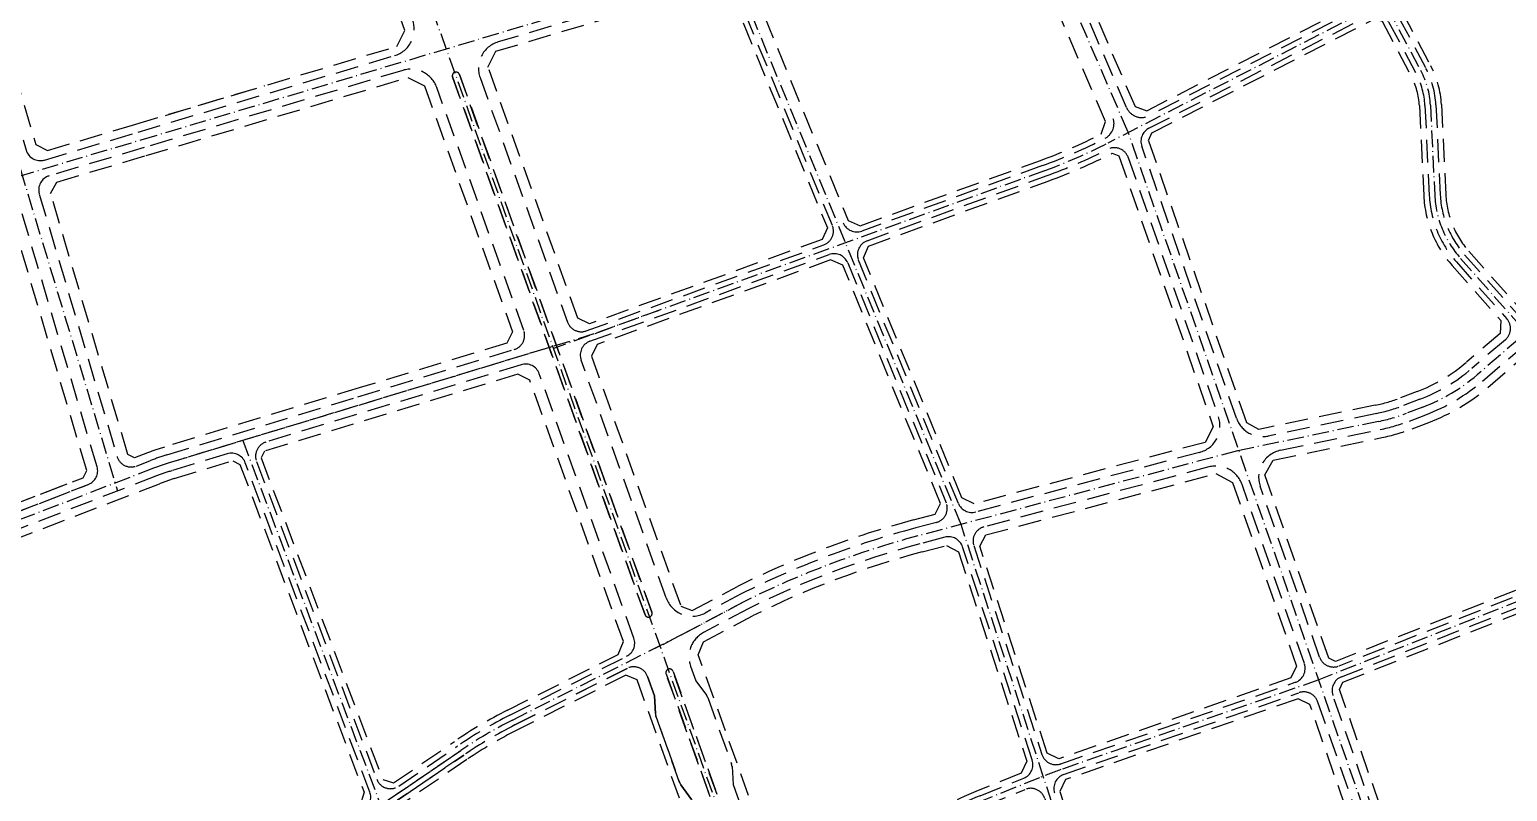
# Model space of a CAD drawing. Header units: metres. Extents: x 563124 to 573994, y 2062953 to 2068466.
# Drawn here: x 568630 to 569435, y 2065334 to 2065749 of the extents above; entities that cross this region are included whole.
import ezdxf

# ---------------------------------------------------------------- set-up
doc = ezdxf.new("R2010")
doc.units = ezdxf.units.M
doc.linetypes.add('ACAD_ISO10W100', pattern=[18.5, 12, -3, 0.5, -3])
doc.linetypes.add('HIDDEN', pattern=[0.375, 0.25, -0.125])
for name, color, linetype in [('LogDg phu', 7, 'CONTINUOUS'), ('TimDg', 222, 'CONTINUOUS'), ('ViaHeSphu', 32, 'CONTINUOUS')]:
    doc.layers.add(name, color=color, linetype=linetype)

msp = doc.modelspace()

# ---------------------------------------------------------------- linework, layer by layer
at = {"layer": 'LogDg phu', "linetype": 'HIDDEN', "ltscale": 50}
for points in [[(569192.0502627837, 2065837.157271221), (569269.2345381946, 2065877.421239193, 0.0298499754538502), (569279.9236367022, 2065883.835977634, -0.4189481027751877), (569291.1159102684, 2065881.645420722), (569339.2923621379, 2065808.758508088), (569359.458008459, 2065773.199245731, -0.4266654528362219), (569356.1475204625, 2065762.133229518), (569239.8277778812, 2065702.526162964, -0.4336485167017452), (569227.4608540828, 2065706.967634613), (569177.8455844615, 2065821.858759085, -0.4138731726356388), (569182.0098145227, 2065832.371152402, 0.0180039543683363), (569192.0502627757, 2065837.157271217)], [(569019.9074318107, 2065773.713235757, -0.4437023780836693), (569025.02231802, 2065784.416900045, -6.63623e-11), (569047.4291176735, 2065791.098631085), (569159.2379514412, 2065824.440142006, -0.3801026895779687), (569168.8685031647, 2065819.945406513, 5.9294e-12), (569219.9047619546, 2065701.763782069, -0.3951871123396745), (569215.7427107154, 2065690.184016377, -0.0313092882814378), (569181.6700980054, 2065675.356711146), (569083.2107941489, 2065639.65561468, -0.4020885647163571), (569073.0827381212, 2065644.13919963, -4.83118e-11), (569019.9074318107, 2065773.713235757, -13.55087923959018)], [(568875.2496930471, 2065723.261161469), (568922.8945894036, 2065590.071751968, 0.4154779374119224), (568933.154182519, 2065585.245463888), (569062.5105602304, 2065632.149761803, 0.4264434146488366), (569067.1845309965, 2065642.707884002), (569013.5218193661, 2065773.46959687, 0.3853270800991385), (569003.8346787808, 2065778.09872391), (568885.086736725, 2065742.687963641, 0.4300405153922167), (568875.2496930471, 2065723.261161468)], [(569375.6863038553, 2065756.29837356), (569390.5907974052, 2065728.214814911, -0.1104115437118851), (569396.0209788757, 2065708.439441654), (569398.3798168169, 2065659.391669314, 0.171019401397399), (569411.6685062285, 2065626.768509199), (569439.3752689315, 2065595.531551084, 0.4094802547399802), (569450.5711687573, 2065594.770029933), (569485.0740635889, 2065624.389748905, -0.0202823252057213), (569494.9038987628, 2065632.158807353), (569564.4745329758, 2065682.699988599, 0.4132559171088797), (569567.8227341697, 2065703.612131744), (569522.743018895, 2065766.093730327, 0.000277777778401)], [(569239.683550229, 2065695.710336047), (569359.5287773972, 2065757.124007309, -0.4100112306218295), (569370.2436522094, 2065753.754690451), (569385.2909387603, 2065725.402076327, -0.1104115437117371), (569390.0279055748, 2065708.151218805), (569392.386743516, 2065659.103446465, 0.1710194013976294), (569407.1798128609, 2065622.787098412), (569434.6483721132, 2065591.81869391, -0.4190906567655528), (569433.8717810211, 2065580.4378103), (569415.5438254385, 2065564.717648432, -0.0865460035562136), (569387.3359728747, 2065547.950803651), (569378.3497066861, 2065544.531029355, -0.0395534469325565), (569363.870592029, 2065540.295812317), (569304.576157927, 2065527.936265361, -0.3768486838170135), (569287.3478339826, 2065537.692855963), (569235.7759692936, 2065685.962545221, -0.3741157176350312), (569239.683550229, 2065695.710336047)], [(568692.1717588706, 2065685.160511331), (568692.1717588706, 2065685.160511331), (568640.4931756993, 2065669.749903896, 0.413672784196181), (568635.1086985411, 2065659.811542352), (568677.4704014026, 2065516.790088957, 0.4377782811015861), (568688.0170542547, 2065511.596912842), (568695.6873704614, 2065514.552007531, -0.0182556473241862), (568704.6267902395, 2065517.626284539), (568808.7392546744, 2065549.23116381), (568893.8596297592, 2065575.070713308, 0.4285842667309093), (568899.0683738865, 2065585.420337523), (568851.6731077497, 2065717.911915688, 0.3985617739043312), (568833.2630871139, 2065727.234097256), (568692.1717588706, 2065685.160511331)], [(568860.2727871137, 2065723.565075642, -1.014096033187563), (568864.0193068814, 2065724.964744171), (568968.862238403, 2065431.880506248, -0.97992395435946), (568965.1248676542, 2065430.457438393), (568860.2350803553, 2065723.670482607), (568965.1248676578, 2065430.457438402, 0.9799239543624277), (568968.8622452057, 2065431.880487251), (568864.0193068833, 2065724.964744172, 1.014096033118823), (568860.2727871162, 2065723.565075642)], [(569183.715379976, 2065669.716070964, 0.0301758046713161), (569217.2531534327, 2065684.220378811, -0.4539635373298844), (569228.4216593854, 2065679.710633114), (569277.5585937479, 2065538.441395851, -0.4361854591147686), (569267.2517756989, 2065519.018933572), (569145.2948633718, 2065486.53584041, -0.3768809592605792), (569135.8348420465, 2065491.229062479), (569081.442450271, 2065623.768811208, -0.4264434146762403), (569086.1164210378, 2065634.326933406), (569183.7153799827, 2065669.716070967)], [(568605.2531089087, 2065479.71096593), (568661.8056865828, 2065501.498623368, 0.3910350617328047), (568666.600242424, 2065511.235731242), (568623.6174766811, 2065656.354015266, 0.4147545474126848), (568613.6607451465, 2065661.748445051), (568520.8919540672, 2065634.084694742, 0.4164530935927754), (568515.529375593, 2065624.073666547), (568528.7411238832, 2065580.974045338, -0.0555577944880617), (568534.0593437104, 2065552.780882445), (568536.0967874781, 2065525.825664311)], [(569112.5939460555, 2065477.825986057, 0.0504620427039611), (569017.5723998446, 2065441.935415599), (568997.8428730362, 2065431.476935482, -0.4570150156688612), (568976.6939761646, 2065439.67770975), (568930.3047134972, 2065569.357045299, -0.4129503167359843), (568935.1102213501, 2065579.572464368), (569065.4161871176, 2065626.82108053, -0.4020885647910779), (569075.544243146, 2065622.337495579), (569129.1995623537, 2065491.593796072, -0.4525583976950925), (569123.8575568846, 2065480.826036755), (569112.5939460555, 2065477.825986057)], [(569343.1515216001, 2065402.590613377, -0.4260816199459815), (569332.6647308546, 2065407.406269317), (569300.2678358214, 2065500.547705805, -0.4525924478881951), (569311.3744277051, 2065520.159880866), (569365.7071116469, 2065531.485182618, 0.0395534469326256), (569381.5507501987, 2065536.119530058), (569390.5370163872, 2065539.539304354, 0.0865460035566447), (569421.4032006061, 2065557.886270632), (569440.0224257666, 2065573.856259677, -0.4059787279545801), (569451.1538407493, 2065573.161386762), (569485.2598913468, 2065535.594801801, -0.1050919412274566), (569493.844328441, 2065520.867239083), (569501.6323185632, 2065497.23353631, 0.0647225283447732), (569508.2154296724, 2065483.5210952), (569511.1264634894, 2065479.047253748, -0.474623241587188), (569507.3518083848, 2065467.240335844), (569343.1515216007, 2065402.590613377)], [(568863.0396792397, 2065359.006934383, -0.0327249030052873), (568891.5381772553, 2065375.807702686), (568955.1271447437, 2065407.889859449, 0.3784233585354989), (568959.0561601811, 2065417.726870964), (568907.498933343, 2065561.853044451, 0.3999874187060422), (568897.6425765024, 2065566.813537677), (568758.6228292312, 2065524.612036137, 0.433885603565989), (568753.4634661154, 2065514.12816589), (568818.943360274, 2065340.911555172, 0.4853668893470463), (568830.9312030692, 2065337.129170266), (568863.0396792646, 2065359.0069344)], [(568907.498933346, 2065561.853044456, 0.3999874186819514), (568897.6425765061, 2065566.813537681), (568758.6228292385, 2065524.612036141, 0.4338856035617422), (568753.4634661234, 2065514.128165894), (568818.9433602826, 2065340.91155518, 0.4853668893055231), (568830.9312030778, 2065337.129170276), (568863.039679272, 2065359.006934409, -0.03272490298965186), (568891.5381772617, 2065375.807702695), (568955.1271447486, 2065407.889859458, 0.3784233585446296), (568959.0561601854, 2065417.726870974), (568907.4989333465, 2065561.853044455)], [(568623.1940083295, 2065106.920177645, 0.3425493975170989), (568632.4095848881, 2065103.556016557), (568638.9280081717, 2065105.644215787, 0.1088463308514001), (568648.9702729397, 2065111.485903274), (568668.7595018612, 2065129.690019228, 0.1430763557281451), (568704.386380614, 2065188.739539444), (568704.4741280768, 2065189.071195583, -0.0735319009622641), (568719.1319539564, 2065223.220421675), (568744.9903676976, 2065265.184712668, -0.1054979762047793), (568781.6085444365, 2065303.522172371), (568812.2289638123, 2065324.386018686, 0.3464686835225794), (568815.207459961, 2065333.826026643), (568747.3314867293, 2065513.38108219, 0.3948114096490604), (568737.5245109008, 2065518.207329383), (568707.2410723998, 2065509.014343481, 0.01825564732401501), (568698.9229250395, 2065506.153722791), (568545.6174651426, 2065447.090688335, 0.3309734421380801)], [(569191.6421671647, 2065349.265683083), (569319.4255194818, 2065393.723875904, 0.4141890617606929), (569324.3527091241, 2065403.907789439), (569290.4064243879, 2065501.503738696, 0.3925778090193718), (569272.3783266089, 2065511.070616516), (569149.7753431953, 2065478.415443011, 0.430505729305073), (569144.2294898529, 2065468.201792021), (569181.4085179832, 2065354.338280467, 0.4198515085399014), (569191.6421671652, 2065349.265683083)], [(569013.0616933752, 2065338.013205248), (569034.6932335065, 2065277.543096653, 0.4774991481907859), (569046.4391794202, 2065273.437125482), (569109.3571552119, 2065312.419094793, -0.04257815116807601), (569147.7127023218, 2065331.882083981), (569171.4558383706, 2065341.488785726, 0.3941842347099996), (569176.0601278362, 2065351.387913177), (569138.1478124328, 2065467.497171006, 0.3981069484947133), (569128.4839432342, 2065472.744501402), (569114.9103299745, 2065469.129184028, 0.0504043748090772), (569021.6859776601, 2065433.929685688), (568997.06532497, 2065420.878454955, 0.3726694498622337), (568989.9671575265, 2065402.573060082), (568992.8524521478, 2065394.507333924), (568998.6100685257, 2065386.692907199, -0.0729934229140589), (568999.2925393572, 2065385.411143065), (569012.2462388384, 2065349.199592263, -0.0724502957588906), (569012.5310409612, 2065347.786568465), (569013.0616933752, 2065338.013205248)], [(569558.7620839478, 2065418.16803527), (569597.8114469284, 2065347.6363989, -0.1582836111730598), (569598.5174394257, 2065343.99830814), (569585.687241741, 2065239.604862068, -0.3714465587643621), (569577.9541665118, 2065232.583421224), (569476.1899410984, 2065229.947087559, 0.0049309322413803), (569466.4528857663, 2065229.59871971), (569402.0137684811, 2065225.760412209, -0.3357108800661105), (569393.9821150801, 2065231.118102112), (569339.8980468488, 2065386.610404744, -0.4024442724924523), (569344.5232112117, 2065396.682372395), (569514.3819306858, 2065463.559960039, -0.3217915584334239), (569523.4285304311, 2065461.273391193), (569554.2359598591, 2065424.73998283, -0.0487727119723672), (569558.7620839495, 2065418.168035266)], [(568866.4181842568, 2065354.048537077), (568830.3039545314, 2065329.4413712, 0.3803277114108963), (568827.7165519185, 2065319.128491515, 0.0615989602674226), (568837.5461985196, 2065304.88596749), (568881.9256106846, 2065255.008643181, -0.0378151895262119), (568889.0700512003, 2065245.640584822), (568916.4498662306, 2065203.478230719, 0.4104063547277962), (568927.4286170676, 2065201.069700667), (568956.3453831624, 2065219.317310416, -0.0062947075979167), (568959.0922927198, 2065221.002744055), (569011.4106934811, 2065252.204269012, 0.3584082091611289), (569014.8455931525, 2065261.769733854), (568990.4633696163, 2065329.929268291), (568984.6745729928, 2065337.821673101, -0.0724502957704836), (568983.9985022326, 2065339.094731164), (568971.0448027496, 2065375.306281965, -0.0729934229411216), (568970.7594264611, 2065376.730095895), (568970.2541284527, 2065386.423396811), (568966.5232926016, 2065396.852799788, 0.4509330443482594), (568955.387207071, 2065401.300680315), (568894.2408285289, 2065370.450868164, 0.0327249030052873), (568866.4181842336, 2065354.048537061)], [(568970.2541284511, 2065386.423396837), (568970.7594264601, 2065376.730095916, 0.07299342397281199), (568971.0448027498, 2065375.306281966), (568983.9985022293, 2065339.094731169, 0.07245029576896565), (568984.6745729893, 2065337.821673106), (568990.4633696488, 2065329.929268247), (569014.8455931573, 2065261.769733867, -0.3584082091842581), (569011.4106934865, 2065252.204269026), (568959.0922927266, 2065221.002744069, 0.006294707580571556), (568956.3453831683, 2065219.317310429), (568927.4286170754, 2065201.069700682, -0.4104063547400462), (568916.4498662385, 2065203.478230733), (568889.0700512087, 2065245.640584834, 0.03781518952559415), (568881.9256106993, 2065255.008643186), (568837.5461985283, 2065304.8859675, -0.06159896025543438), (568827.7165519246, 2065319.12849153, -0.3803277114263744), (568830.3039545408, 2065329.441371209), (568866.4181842643, 2065354.048537086, -0.03272490298966331), (568894.2408285469, 2065370.450868179), (568955.3872070757, 2065401.300680324, -0.4509330443386538), (568966.5232926056, 2065396.852799799), (568970.2541284511, 2065386.423396837)], [(568977.8224544773, 2065400.894768287, 0.4142135623087624), (568976.6129718019, 2065398.338017982), (569063.7454554747, 2065154.762631411, 0.9999999998902708), (569067.5116884559, 2065156.109899041), (568980.3792047829, 2065399.685285612, 0.4142135623089294), (568977.8224544737, 2065400.894768278, -0.4142135623090192), (568980.3792047789, 2065399.685285602), (569067.5116884508, 2065156.109899024, -0.9999999999353676), (569063.7454554694, 2065154.762631394), (568976.6129717976, 2065398.338017972, -0.4142135623351905), (568977.8224544732, 2065400.894768278)], [(569321.395372286, 2065388.056452918, -0.4142380634099668), (569331.580137752, 2065383.128851094), (569383.1622198786, 2065234.829786588, -0.4973300209394168), (569376.0819181709, 2065224.215784974), (569323.4503500772, 2065221.080792579, 0.0425548297228617), (569288.8136100528, 2065216.038783409), (569238.127605999, 2065204.191774423, -0.3892440461239455), (569228.7019527645, 2065209.498653704), (569188.2384690605, 2065333.421052326, -0.4085980033621207), (569193.2145424196, 2065343.459970303), (569321.3953722864, 2065388.056452918)], [(569112.5172017848, 2065307.318692294, -0.0425781511680925), (569149.9631311756, 2065326.320108616), (569172.2996099315, 2065335.357663258, -0.434530638209386), (569182.9050430065, 2065330.4248564), (569222.4096057689, 2065209.439223782, -0.4396318671164587), (569216.6255364625, 2065199.166023907), (569189.1962179815, 2065192.754877702, 0.0688416462778135), (569136.4994870704, 2065172.492721853), (569098.3023915229, 2065151.399619491, -0.4621970084945883), (569076.9277338323, 2065159.478233698), (569042.2715926414, 2065256.358095629, -0.3536386822622415), (569045.5907476959, 2065265.853197791), (569112.5172017986, 2065307.318692302)]]:
    msp.add_lwpolyline(points, format="xyb", dxfattribs=at)
for points in [[(568814.2170566746, 2065813.711995826, -0.0729934250276976), (568813.9316803836, 2065815.135809797), (568813.4263824229, 2065824.829110563), (568806.6403745518, 2065843.799125199, 0.3971729731368196), (568796.8584910865, 2065848.781831429), (568725.319584507, 2065827.821934766), (568603.6525328418, 2065792.175194381, 0.4165873391289663), (568598.2430602012, 2065782.186495294), (568610.0294409897, 2065743.13287806), (568627.9589634978, 2065683.724377751, 0.4132466767950395), (568637.9038955667, 2065678.369414183), (568689.0455728776, 2065693.619920317), (568828.6810706705, 2065735.25937149, 0.4300405157134843), (568838.5181143456, 2065754.686173677), (568833.6356235412, 2065768.334982152), (568827.8468269178, 2065776.227386962, -0.0724502957837017), (568827.1707561573, 2065777.500445025)], [(568547.7170409606, 2065457.54440535), (568661.8056865929, 2065501.498623371, 0.3910350617328047), (568666.6002424338, 2065511.235731244), (568623.6174766904, 2065656.354015264, 0.4147545474126847), (568613.6607451556, 2065661.748445048), (568520.8916681297, 2065634.084609469, 0.4164266947877371), (568515.5292520613, 2065624.074069571), (568528.7411238955, 2065580.974045337, -0.05555779448806172), (568534.0593437229, 2065552.780882444), (568540.9337329335, 2065461.833262872, 0.5026595848670914)]]:
    msp.add_lwpolyline(points, format="xyb", close=True, dxfattribs=at)
at = {"layer": 'TimDg', "linetype": 'ACAD_ISO10W100', "ltscale": 0.75}
for points in [[(569091.2426362742, 2064877.603168339), (569098.0833245073, 2065004.258577522, 0.1155759311696503), (569076.6612234834, 2065124.594927438), (568731.7585831989, 2066088.756516766), (568594.3423819309, 2066468.690270108), (568350.7433376566, 2067214.647222786), (568115.138804305, 2067803.004418648)], [(569091.2426362744, 2064877.603168339), (569098.0833245076, 2065004.258577523, 0.1155759311696503), (569076.6612234836, 2065124.594927438), (568731.7585831991, 2066088.756516766), (568594.3423819311, 2066468.690270109), (568350.7433376568, 2067214.647222786), (568115.1388043052, 2067803.004418648)], [(569143.7455655434, 2066144.844000096), (569195.6667580259, 2066042.07776386, 0.02618506051799402), (569203.4704411837, 2066028.454216297), (569250.573888101, 2065955.376151541), (569290.4312556754, 2065888.42342282, 0.01177333034304831), (569294.1860646405, 2065882.441144848), (569341.8514781834, 2065810.327390145), (569369.3529598563, 2065761.832420709), (569387.9408680827, 2065726.808445619, -0.110411543711766), (569393.0244422252, 2065708.295330229), (569395.3832801665, 2065659.247557889, 0.1710194013973222), (569409.4241595446, 2065624.777803805), (569455.2684863821, 2065573.092324252), (569487.4810468778, 2065537.611350364, -0.1050919412276144), (569496.6936135154, 2065521.806161106), (569504.4816036376, 2065498.172458333, 0.06472252834494165), (569510.7299802834, 2065485.157259991), (569522.6147514093, 2065466.892071385), (569556.529379816, 2065426.673948936, -0.04877271195609806), (569561.3866837169, 2065419.621127164), (569601.8515131661, 2065346.53285072)], [(569278.834998483, 2065059.656135766), (569264.5269734287, 2065093.529310778, -0.0210175178208976), (569255.7019476439, 2065117.14407809), (569137.3027724003, 2065479.750271323), (568925.3131514108, 2065996.312426096), (568861.4377770493, 2066131.22724045)], [(568224.6297189047, 2065550.434805205), (568690.6807987861, 2065689.411728227), (569163.4571935057, 2065830.394142556, 0.04779126320281171), (569189.9689631507, 2065841.147032096), (569267.1532385624, 2065881.411000068, 0.04667288304413944), (569282.7952716611, 2065891.527845013), (569302.762458096, 2065907.262004161, -0.08494400423705069), (569332.4008916438, 2065923.37284043), (569436.4645401516, 2065958.833511514), (569480.1046780173, 2065972.203622438, 0.05581977569525856), (569520.9532285862, 2065989.90020912), (569558.9701881188, 2066011.684429851), (569577.9903611438, 2066023.764875238, 0.04351131585312356), (569593.4458342672, 2066035.583225533), (569606.6416385947, 2066047.62715201, -0.0351499840612001), (569617.3600985807, 2066055.688475423), (569692.6588285115, 2066104.135367295)], [(569392.9995448957, 2065220.245184635), (569228.6903137965, 2065692.636066509, 0.0182318454471012), (569228.1614312485, 2065693.994827301), (569110.1214768153, 2065967.332918533, 0.008029440871635), (569106.1601824805, 2065976.115614194), (569091.9033961971, 2066006.4168359, 0.0157448830146864), (569083.3275481635, 2066023.247041987), (569046.1840433378, 2066090.796183905)], [(569392.9995448958, 2065220.245184635), (569228.6903137965, 2065692.636066509, 0.01823184544710117), (569228.1614312486, 2065693.994827301), (569110.1214768154, 2065967.332918533, 0.008029440871635039), (569106.1601824805, 2065976.115614194), (569091.9033961972, 2066006.4168359, 0.01574488301468638), (569083.3275481636, 2066023.247041987), (569046.1840433378, 2066090.796183904)], [(569484.5444329112, 2065818.822018711), (569471.8421395047, 2065811.17548021, -0.05827317264394392), (569429.5233985926, 2065791.999266678), (569422.4555583945, 2065789.742679932, 0.04146226260110204), (569391.8534098038, 2065777.09468957), (569369.6760539312, 2065765.695115176, -0.0003120765956559374), (569369.3428799092, 2065765.524120328), (569217.2435135354, 2065687.582088708, -0.03143486463200169), (569182.6927389962, 2065672.536391057), (568915.3295573366, 2065575.591172386)], [(569753.0223407272, 2065707.048640908), (569646.5930080825, 2065725.270998492), (569606.1186065164, 2065702.437216728), (569580.4993196776, 2065688.779440294), (569497.5487665103, 2065628.51811036, 0.02028232520590591), (569488.0052372153, 2065620.975335167), (569441.716922277, 2065581.238180159), (569418.4735130223, 2065561.301959532, -0.08654600355635964), (569388.936494631, 2065543.745054002), (569379.9502284424, 2065540.325279707, -0.0395534469327137), (569364.788851838, 2065535.890497467), (569287.9315069957, 2065519.870073681), (569113.752138015, 2065473.477585043, 0.05043340335599041), (569019.629303119, 2065437.932611268), (568973.3491131368, 2065413.399815757)], [(568972.2921449263, 2065596.245663692), (568937.2544558867, 2065583.541082405), (568705.9339313242, 2065513.320314011, 0.01825564732377857), (568697.3051477554, 2065510.352865163), (568438.5140241778, 2065410.650029666), (568234.8891510722, 2065371.053788285)], [(568914.9119154568, 2065576.758673621), (568705.9339313152, 2065513.320314008, 0.01825564732377857), (568697.3051477461, 2065510.35286516), (568606.8708861928, 2065475.511823558)], [(568914.9119154568, 2065576.758673621), (568705.9339313152, 2065513.320314008, 0.01825564732377857), (568697.3051477461, 2065510.35286516), (568606.8708861928, 2065475.511823558)], [(568745.9676097039, 2065525.473129515), (568821.4638516058, 2065325.759869247, 0.09168475830563823), (568835.3049528766, 2065302.89177142), (568879.6843650481, 2065253.014447103, -0.03781518952578408), (568886.5540193842, 2065244.006698688), (568923.4246048053, 2065187.229445928), (568985.0578771997, 2065081.970884872)], [(568745.9676097119, 2065525.473129519), (568821.4638516146, 2065325.759869257, 0.09168475830563823), (568835.3049528854, 2065302.89177143), (568879.6843650566, 2065253.014447115, -0.03781518952578408), (568886.5540193925, 2065244.0066987), (568923.4246048136, 2065187.229445942), (568985.057877208, 2065081.97088489)], [(568745.9676097039, 2065525.473129515), (568821.4638516058, 2065325.759869247, 0.09168475830563823), (568835.3049528766, 2065302.89177142), (568879.6843650481, 2065253.014447103, -0.03781518952578408), (568886.5540193842, 2065244.006698688), (568923.4246048053, 2065187.229445928), (568985.0578771997, 2065081.970884872)], [(568371.601827424, 2065019.764202372), (568412.0970377878, 2065045.815281193, -0.02746300021335172), (568419.2547919198, 2065049.882682593), (568456.1143355091, 2065068.229028135), (568498.6638918296, 2065087.208213396, -0.04835305586537945), (568526.1118967035, 2065096.393610292), (568543.644553991, 2065100.430428341, -0.09111304374449423), (568588.781114681, 2065102.443830553), (568623.7193438966, 2065097.621887637), (568639.8432512439, 2065102.787236592, 0.1088463308508914), (568651.001323208, 2065109.278000466), (568670.7905521296, 2065127.482116421, 0.1430763557278476), (568707.2865911687, 2065187.972220254), (568707.3743386331, 2065188.303876401, -0.07353190096252527), (568721.6859984397, 2065221.64661839), (568747.5444121809, 2065263.610909384, -0.1054979762046822), (568783.2977969325, 2065301.042973709), (568864.7289317682, 2065356.527735747, -0.03272490298972332), (568892.8895029043, 2065373.129285437), (568985.9922164931, 2065420.101833829), (569019.6288456204, 2065437.932368759)], [(568790.8779938074, 2065306.207895215), (568864.7289317609, 2065356.527735738, -0.03272490298972332), (568892.8895028977, 2065373.129285428), (568973.2511521571, 2065413.673661773)], [(568790.8779938074, 2065306.207895215), (568864.7289317609, 2065356.527735738, -0.03272490298972332), (568892.8895028977, 2065373.129285428), (568973.2511521571, 2065413.673661773)], [(569332.2163173067, 2065394.997645539), (569191.6702050659, 2065346.099052374, 0.01241428765450631), (569180.0519583515, 2065341.730598454), (569148.8379167488, 2065329.101096299, 0.0425781511439827), (569110.9371785127, 2065309.868893552), (569028.627161325, 2065258.872234432)]]:
    msp.add_lwpolyline(points, format="xyb", dxfattribs=at)
for points in [[(568528.6621022664, 2065991.972879244), (568677.7450399704, 2065497.994651638)], [(569520.2932366574, 2065469.111542302), (569332.1969360248, 2065395.053366942)]]:
    msp.add_lwpolyline(points, dxfattribs=at)
at = {"layer": 'ViaHeSphu', "linetype": 'HIDDEN', "ltscale": 50}
for points in [[(569232.1114577221, 2065707.54903124), (569238.5435171861, 2065705.239013792), (569356.751720548, 2065765.813806073), (569357.9416906962, 2065769.791536536), (569336.7332460927, 2065807.18962603), (569289.3307904685, 2065878.905547557), (569282.5150776454, 2065880.156584626, -0.0299886617532021), (569271.3158378326, 2065873.431478321), (569194.1315624164, 2065833.167510346, -0.0156384497265435), (569185.1759151935, 2065828.846398761), (569182.557883078, 2065822.297292328)], [(569165.486547959, 2065816.426276279), (569158.7127630617, 2065819.587712121), (569048.6269049584, 2065786.759994341), (569025.9491436997, 2065779.997462266), (569023.0559393001, 2065773.9429994), (569075.7807945949, 2065645.466592235), (569082.3796209691, 2065642.545360507), (569180.6474570232, 2065678.177031238, 0.0305591457876348), (569213.590761367, 2065692.454208341), (569216.0467796051, 2065699.346959534)], [(568693.252691951, 2065680.787033128), (568835.9369112939, 2065723.335616252), (568845.0027523079, 2065718.744995868), (568892.9480453226, 2065584.71583948), (568889.8477370562, 2065578.555616454), (568809.3294636116, 2065554.113103014), (568703.3196491639, 2065521.932255069, 0.01825564732380672), (568694.0695931772, 2065518.751149903), (568687.0653501793, 2065516.052669067), (568683.4139347269, 2065517.850627508), (568641.2886915007, 2065660.073746594), (568644.6602101033, 2065666.296703847)], [(568660.9470481739, 2065509.194950824), (568618.2894664276, 2065653.21534961), (568612.0779904632, 2065656.580647834), (568523.5896258772, 2065630.193325159), (568520.2635239189, 2065623.984054628), (568533.0435208299, 2065582.292901136, -0.05555779448770567), (568538.5465436635, 2065553.120053046), (568545.2455141591, 2065464.493209042), (568548.2710561411, 2065462.580260604), (568658.9996071309, 2065505.239956004)], [(568861.3504267758, 2065361.48613307, -0.03272490298961619), (568890.1868516192, 2065378.486119953), (568950.5560219934, 2065408.943811973), (568953.3359473222, 2065415.90386543), (568902.3862550027, 2065558.331700369), (568895.9177398684, 2065561.587165448), (568757.7818475877, 2065519.653971162), (568755.9720048899, 2065515.976355226), (568822.2267296135, 2065340.710053901), (568828.1267345869, 2065338.848493808)], [(568829.7115391246, 2065321.824264619, 0.06705420389351395), (568839.7874441713, 2065306.88016357), (568884.1668563418, 2065257.002839256, -0.03781518952560259), (568891.5860830253, 2065247.274470968), (568918.9306820518, 2065205.166346219), (568925.8823004474, 2065203.641292771), (568954.7443834208, 2065221.854395333, -0.006294707580495499), (568957.5556736715, 2065223.579331324), (569006.4857394494, 2065252.760129023), (569009.0959481057, 2065260.029004832), (568960.7771355112, 2065395.10232032), (568954.6290033138, 2065397.557954968), (568895.5921541892, 2065367.772450921, 0.03272490298981059), (568868.1074367603, 2065351.569338424), (568830.9208093933, 2065326.231472574)], [(569320.9648582286, 2065384.730283497), (569194.2893676304, 2065340.657536268), (569191.1316654565, 2065334.225528298), (569229.8703074985, 2065215.585584284), (569238.8593573882, 2065210.524523641), (569287.4480160794, 2065221.881313092, -0.0425548297228992), (569323.093593192, 2065227.070176899), (569372.9318237249, 2065230.03878451), (569377.6198023908, 2065237.066481236), (569327.3298041885, 2065381.650789971)]]:
    msp.add_lwpolyline(points, format="xyb", close=True, dxfattribs=at)
for points in [[(568687.7596269653, 2065697.932268066), (568829.8653761696, 2065740.30835079), (568834.2157275678, 2065748.899693753), (568801.3649445006, 2065840.732748979), (568794.8825462385, 2065844.034759918), (568726.4717335675, 2065823.991350915), (568607.6250265585, 2065789.170931973), (568604.2713766728, 2065782.978346204), (568615.9630311758, 2065744.238599358), (568633.2677710385, 2065686.900282457), (568639.5039132708, 2065683.542359293), (568685.8183026984, 2065697.353363144), (568758.0800227812, 2065718.90188349)], [(569190.5640780968, 2065352.066981561), (569184.3005573708, 2065355.146299862), (569147.4593257265, 2065467.975284806), (569150.7389072243, 2065474.015203055), (569276.1901940454, 2065507.429019126), (569285.2540097754, 2065502.619170703), (569320.1023755725, 2065402.429728283), (569317.0226244325, 2065396.064249867), (569190.5640780968, 2065352.066981561)]]:
    msp.add_lwpolyline(points, dxfattribs=at)
msp.add_lwpolyline([(569011.4990451648, 2065770.496721508), (569064.489757905, 2065641.372490668), (569061.687517311, 2065635.042455651), (568934.9315615881, 2065589.081064223), (568928.5469246698, 2065592.084506632), (568879.5520804562, 2065729.047641581), (568883.9024318543, 2065737.638984544), (569004.8092549846, 2065773.693525388)], close=True, dxfattribs=at)
for points in [[(569376.7491849298, 2065548.736779004, -0.0395534469329399), (569362.9523322196, 2065544.701127167), (569299.5230405339, 2065531.479695495), (569292.9856488468, 2065535.181892789), (569239.5138592843, 2065688.913887362), (569241.1981639524, 2065693.115527677), (569362.6133513495, 2065755.333711754), (569366.6895837554, 2065754.051931164), (569382.6410094376, 2065723.995707035, -0.1104115437118365), (569387.0313689243, 2065708.00710738), (569389.3902068655, 2065658.959335041, 0.171019401397387), (569404.9354661771, 2065620.796393018), (569431.4641504298, 2065590.887615595), (569430.9867827727, 2065583.891829467), (569412.6141379022, 2065568.133337372, -0.0865460035563404), (569385.7354511184, 2065552.156553299), (569376.7491849298, 2065548.736779004)], [(569377.3676960084, 2065759.529693851), (569393.2407267278, 2065729.621184204, -0.1104115437115284), (569399.017515526, 2065708.583553079), (569401.3763534672, 2065659.535780739, 0.1710194013977201), (569413.912852912, 2065628.759214592), (569440.5708548946, 2065598.704642707), (569447.6824902585, 2065598.220924486), (569482.1428899625, 2065627.804162643, -0.0202823252061255), (569492.2590310152, 2065635.799504347), (569563.4200070612, 2065687.496025855), (569564.987619795, 2065697.286997183)], [(569219.6835845804, 2065682.090767068), (569223.3390886502, 2065680.625263193), (569274.724969041, 2065532.890280879), (569270.2604260582, 2065524.477168582), (569144.5352566743, 2065490.990404183), (569137.8054071012, 2065494.329157601), (569084.137223365, 2065625.104204531), (569086.9394639591, 2065631.434239548), (569184.7380209639, 2065666.895750874, 0.0311627330285446), (569219.6835845616, 2065682.090767058)], [(568603.6353316242, 2065483.910108302), (568658.9996071206, 2065505.239956002), (568660.9470481639, 2065509.194950822), (568618.2894664186, 2065653.215349612), (568612.0779904539, 2065656.580647835), (568523.5896258655, 2065630.193325163), (568520.2635239068, 2065623.984054631), (568533.0435208178, 2065582.292901137, -0.0555577945055327), (568538.5465436508, 2065553.120053047), (568540.5839874183, 2065526.164834912)], [(569111.4357540961, 2065482.174387072), (569123.179067038, 2065485.302205914), (569126.1123308311, 2065491.214719243), (569072.846186676, 2065621.010102965), (569066.2473603019, 2065623.931334693), (568938.9734474571, 2065577.782133313), (568935.9570174072, 2065571.369887616), (568984.6720646688, 2065435.188913898), (568990.7738629599, 2065432.822858083), (569015.5152708914, 2065445.938100299, -0.0504903014728462), (569111.4357540961, 2065482.174387072)], [(569383.1512719548, 2065531.91378041), (569392.1375381437, 2065535.333554705, 0.0865460035562713), (569424.3328882374, 2065554.470581773), (569442.8786927803, 2065570.377597299), (569450.0348168504, 2065569.930879946), (569483.0387358161, 2065533.578253238, -0.1050919412274513), (569490.9950433664, 2065519.928317061), (569498.7830334888, 2065496.294614287, 0.0647225283447471), (569505.7008790611, 2065481.884930409), (569510.3169510517, 2065474.790689835), (569509.1616864195, 2065471.177084277), (569341.3967527761, 2065405.123871996), (569337.6197649072, 2065406.858308632), (569302.8909604019, 2065506.704011001), (569307.4440360164, 2065514.743895508), (569366.6253714559, 2065527.079867769, 0.039553446932691), (569383.1512719548, 2065531.91378041)], [(568861.3504267436, 2065361.486133045, -0.0327249030052873), (568890.1868516128, 2065378.486119944), (568950.5560219889, 2065408.943811964), (568953.335947318, 2065415.903865421), (568902.3862549991, 2065558.331700364), (568895.9177398643, 2065561.587165443), (568757.7818475799, 2065519.653971159), (568755.9720048821, 2065515.976355223), (568822.2267296046, 2065340.710053892), (568828.1267345782, 2065338.848493799), (568861.3504267684, 2065361.486133062)], [(568549.6878312282, 2065443.836439491), (568700.5407023242, 2065501.954580419, -0.01825564732403656), (568708.5482134755, 2065504.708372951), (568740.5323799074, 2065514.417639985), (568744.4638312499, 2065512.482878816), (568812.0255081977, 2065333.759243945), (568809.6615176322, 2065326.266842198), (568779.9192919403, 2065306.001371032, 0.1054979762046814), (568742.4363232139, 2065266.758515952), (568716.5779094729, 2065224.794224958, 0.07353190096237494), (568701.5739175206, 2065189.838514767), (568701.4861700594, 2065189.506858634, -0.1430763557281329), (568666.7284515926, 2065131.897922035), (568646.9392226709, 2065113.693806081, -0.1088463308511518), (568638.0127650995, 2065108.501194982), (568632.130049872, 2065106.616647006), (568627.6776518908, 2065108.242002071)], [(569116.0685219339, 2065464.780783013), (569129.4623029705, 2065468.348202267), (569135.8458348387, 2065464.882043928), (569173.1049456875, 2065350.773273148), (569170.021941401, 2065344.144877476), (569146.587487895, 2065334.663071664, 0.0425781511444147), (569107.7771319407, 2065314.969296052), (569046.4597245711, 2065276.978987841), (569040.52528572, 2065279.05345975), (568994.1663552431, 2065408.648002869), (568996.899946666, 2065415.697635159), (569023.7424203444, 2065429.926637201, -0.050374948166601), (569116.0685219336, 2065464.780783013)], [(569556.1374841675, 2065416.714943375), (569595.4423210475, 2065345.721865619), (569596.5294594553, 2065340.119669832), (569584.680060795, 2065243.706536471), (569579.0718153138, 2065238.61438843), (569476.0345554737, 2065235.945075164, 0.0049518016355858), (569466.137542055, 2065235.590570799), (569405.577986016, 2065231.983348851), (569396.2907346033, 2065238.178612845), (569343.5363268743, 2065389.848126602), (569345.3421978515, 2065393.780673132), (569516.0296132045, 2065460.984538893), (569520.7550087332, 2065459.790173882), (569551.9425398903, 2065422.806016723, -0.0487727119723672), (569556.1374841696, 2065416.714943372)], [(568895.592154183, 2065367.772450912, 0.0327249029899686), (568868.1074367531, 2065351.569338415), (568830.9208093847, 2065326.231472564), (568829.7115391158, 2065321.82426461, 0.0670542038935267), (568839.7874441625, 2065306.880163561), (568884.1668563338, 2065257.002839245, -0.0378151895254995), (568891.586083017, 2065247.274470956), (568918.9306820435, 2065205.166346205), (568925.8823004395, 2065203.641292757), (568954.7443834138, 2065221.854395319, -0.0062947075805821), (568957.5556736647, 2065223.57933131), (569006.4857394439, 2065252.760129009), (569009.0959481008, 2065260.02900482), (568960.7771355067, 2065395.10232031), (568954.6290033092, 2065397.557954959), (568895.5921541827, 2065367.772450912)]]:
    msp.add_lwpolyline(points, format="xyb", dxfattribs=at)

doc.saveas('drawing.dxf')
